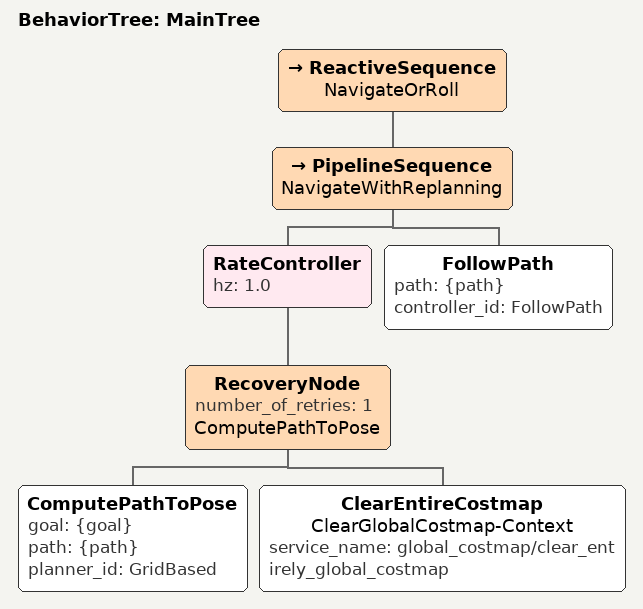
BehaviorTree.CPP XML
<root main_tree_to_execute="MainTree">
  <BehaviorTree ID="MainTree">

        <ReactiveSequence name="NavigateOrRoll">

          <PipelineSequence name="NavigateWithReplanning">

            <RateController hz="1.0">
              <RecoveryNode number_of_retries="1" name="ComputePathToPose">
                <ComputePathToPose goal="{goal}" path="{path}" planner_id="GridBased"/>
                <ClearEntireCostmap name="ClearGlobalCostmap-Context" service_name="global_costmap/clear_entirely_global_costmap"/>
              </RecoveryNode>
            </RateController>

            <FollowPath path="{path}" controller_id="FollowPath"/>

          </PipelineSequence>

        </ReactiveSequence>

  </BehaviorTree>
</root>

    <!-- TODO: Add navigation here. -->
